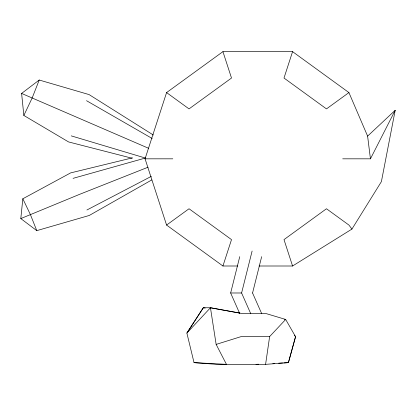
<?xml version="1.0" encoding="UTF-8"?>
<svg xmlns="http://www.w3.org/2000/svg" width="416" height="416" viewBox="0 0 416 416"><rect width="100%" height="100%" fill="white"/><g stroke="black" fill="none" stroke-linecap="round" stroke-linejoin="round"><path stroke-width="0.62" d="M151.84 179.894L89.253 215.472L36.78 230.636L20.8 218.582L22.828 198.78L70.621 172.905L132.501 157.841M265.59 364.354L269.636 336.575L285.672 319.452L295.563 336.684L288.413 362.643L265.59 364.354L216.84 364.354L194.033 362.643L186.878 333.086L203.32 307.752L210.46 307.757L239.684 313.076M342.701 158.824L370.443 158.824L367.609 136.12L395.2 110.287L381.394 181.631L351.941 229.076L292.573 266.001L259.043 266.001M230.651 292.994L239.741 256.677M250.775 313.747L241.597 292.984L252.112 251.04M252.564 292.994L261.659 256.677M237.765 266.001L222.934 266.001L166.582 225.066L145.064 158.824L166.582 92.581L222.934 51.646L292.573 51.646L348.925 92.581L367.609 136.12M222.934 266.001L231.509 239.616L189.03 208.754L166.582 225.066M292.573 51.646L283.998 78.036L326.477 108.898L348.925 92.581M153.353 135.034L89.102 94.598L39.224 80.023L32.146 98.01L23.847 115.461L68.567 141.934L132.101 158.241M370.443 158.824L395.2 110.287M284.497 319.452L285.683 319.452L266.344 313.654L242.85 313.654L210.449 307.752L186.878 333.086L203.336 307.757L205.208 308.084M23.847 115.461L21.611 93.434L39.224 80.023M86.913 209.992L151.336 176.348M20.8 218.582L79.425 194.407L148.065 167.211M210.449 307.752L216.143 344.406L241.233 336.575L269.636 336.575M73.065 178.355L145.496 158.007M255.991 364.354L258.596 364.213M272.844 363.464L274.799 363.36M278.678 363.158L282.578 362.95M283.863 362.882L288.413 362.643L295.552 336.684L294.304 335.208M145.064 158.824L172.806 158.824M241.597 292.984L230.636 292.984L239.819 313.747M194.033 362.643L226.455 364.354L216.143 344.406M71.256 135.876L145.158 157.981M148.59 148.288L21.611 93.434M86.518 100.693L152.199 138.507M166.582 92.581L189.03 108.898L231.509 78.036L222.934 51.646M351.941 229.076L348.925 225.066L326.477 208.754L283.998 239.616L292.573 266.001M22.828 198.78L30.358 214.474L36.78 230.636M252.554 292.984L261.747 313.752"/></g></svg>
